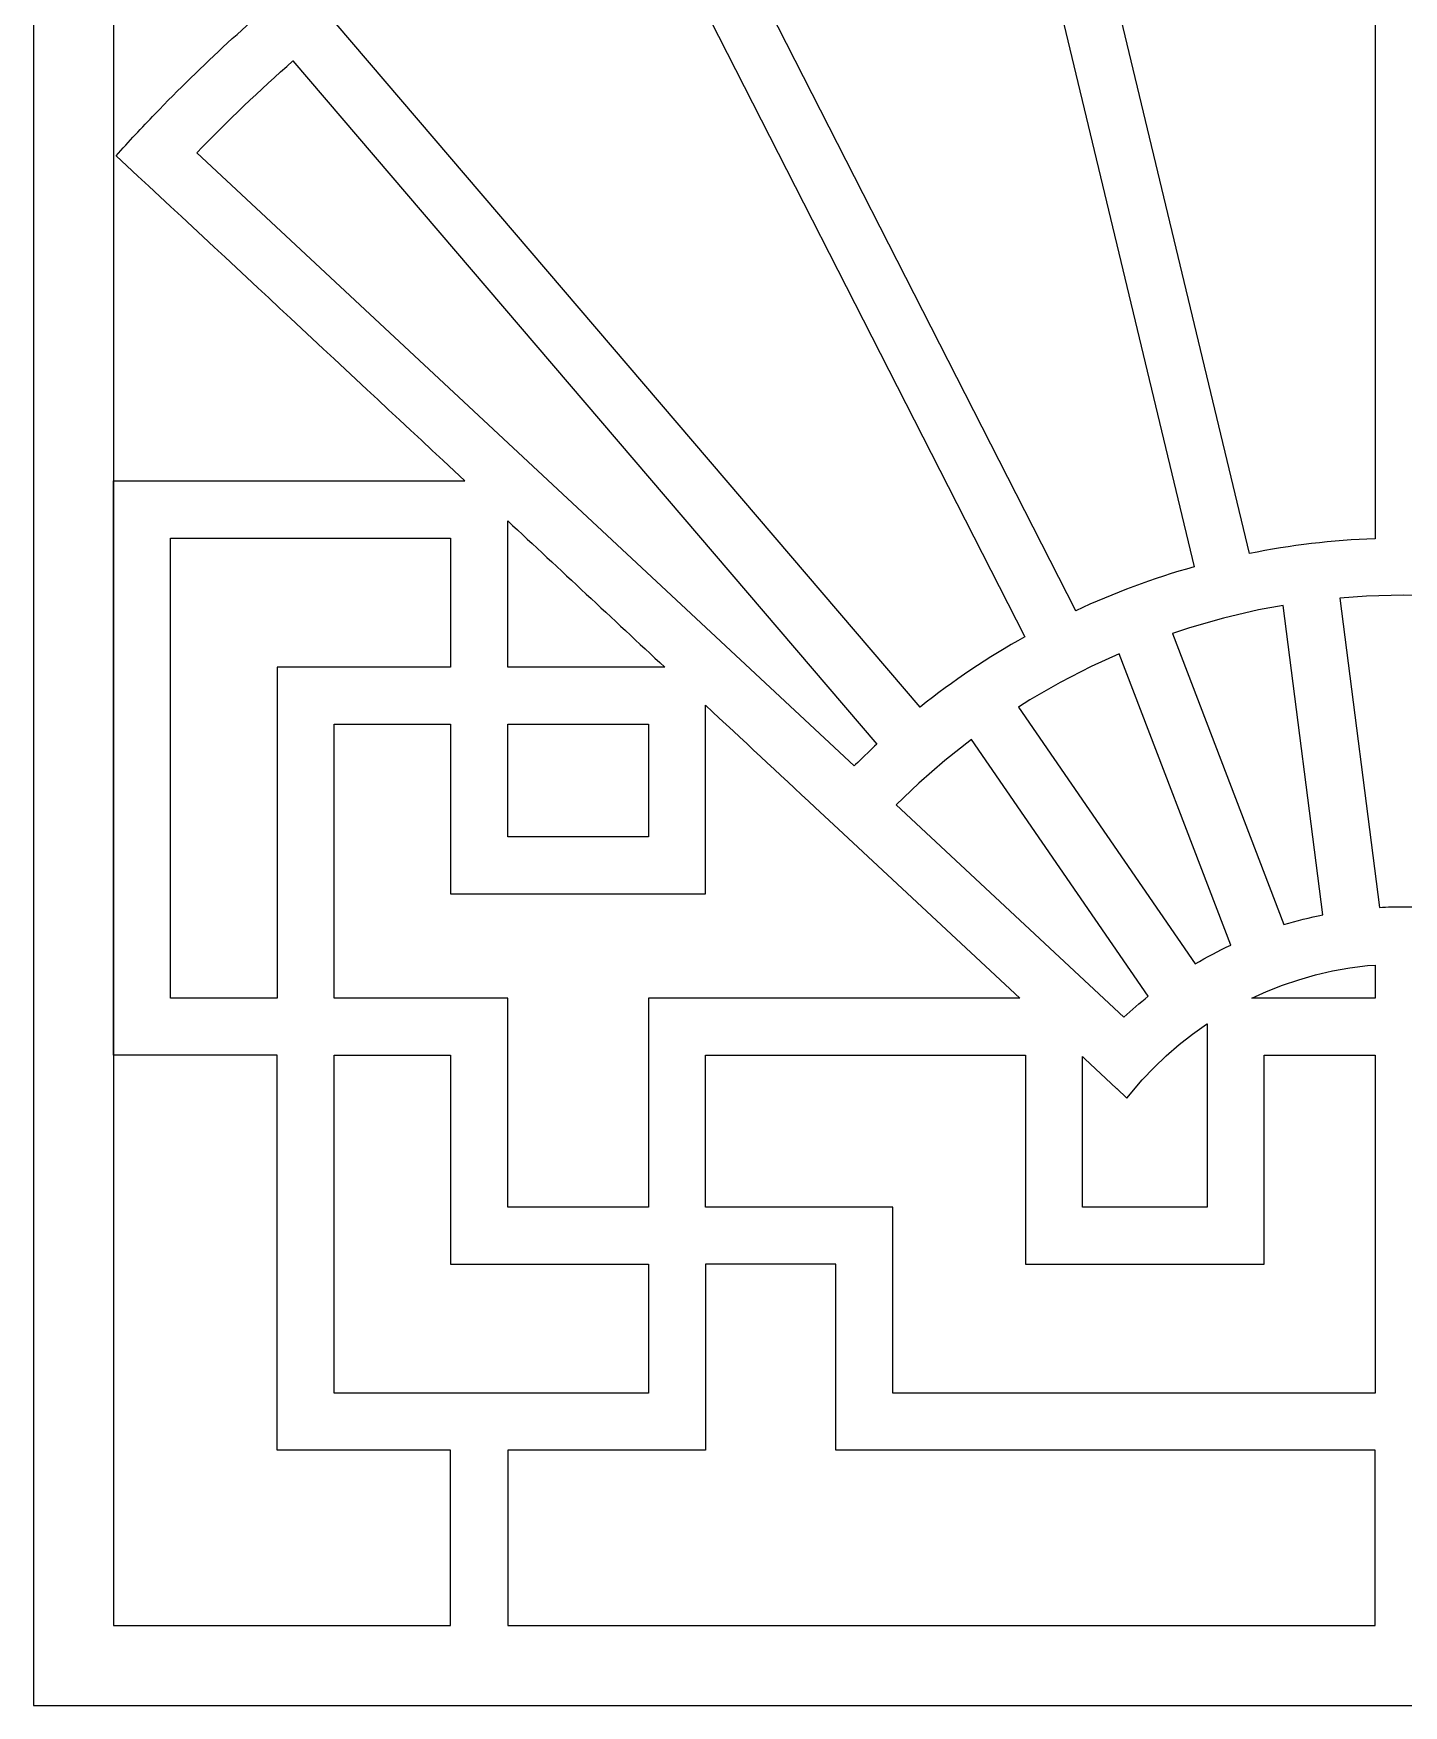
# Model space of a CAD drawing. Header units: centimetres. Extents: x -12.1 to 11.7, y -10.9 to 12.9.
# Drawn here: x -12.06 to -0.18, y -10.87 to 3.64 of the extents above; entities that cross this region are included whole.
import ezdxf

# ---------------------------------------------------------------- set-up
doc = ezdxf.new("R2010")
doc.units = ezdxf.units.CM
doc.header["$MEASUREMENT"] = 0
doc.layers.add('layer 1', color=7, linetype='Continuous')

msp = doc.modelspace()

# ---------------------------------------------------------------- linework, layer by layer
at = {"layer": 'layer 1', "color": 242}
for points, knots in [([(-12.06273, 12.90403), (-12.06273, 12.90403), (11.71167, 12.90403), (11.71167, 12.90403), (11.71167, 12.90403), (11.71167, 12.90403), (11.71167, -10.87038), (11.71167, -10.87038), (11.71167, -10.87038), (11.71167, -10.87038), (-12.06273, -10.87038), (-12.06273, -10.87038), (-12.06273, -10.87038), (-12.06273, -10.87038), (-12.06273, 12.90403), (-12.06273, 12.90403)], [0, 0, 0, 0, 0.2, 0.2, 0.2, 0.2, 0.4, 0.4, 0.4, 0.4, 0.6, 0.6, 0.6, 0.6, 1, 1, 1, 1]), ([(-0.42318, -0.74395), (-0.42318, -0.74395), (-0.42318, 7.0618), (-0.42318, 7.0618), (-0.42318, 7.0618), (-1.42052, 7.04502), (-2.394, 6.92722), (-3.33372, 6.718), (-3.33372, 6.718), (-3.33372, 6.718), (-1.51142, -0.87244), (-1.51142, -0.87244), (-1.51142, -0.87244), (-1.15773, -0.80105), (-0.79419, -0.75742), (-0.42318, -0.74395)], [0, 0, 0, 0, 0.2, 0.2, 0.2, 0.2, 0.4, 0.4, 0.4, 0.4, 0.6, 0.6, 0.6, 0.6, 1, 1, 1, 1]), ([(-1.99298, -0.98829), (-1.99298, -0.98829), (-3.81522, 6.60189), (-3.81522, 6.60189), (-3.81522, 6.60189), (-4.77227, 6.35399), (-5.69165, 6.01079), (-6.56255, 5.58308), (-6.56255, 5.58308), (-6.56255, 5.58308), (-3.02024, -1.3691), (-3.02024, -1.3691), (-3.02024, -1.3691), (-2.69122, -1.21552), (-2.34791, -1.08774), (-1.99298, -0.98829)], [0, 0, 0, 0, 0.2, 0.2, 0.2, 0.2, 0.4, 0.4, 0.4, 0.4, 0.6, 0.6, 0.6, 0.6, 1, 1, 1, 1]), ([(-9.43534, 3.72551), (-9.43534, 3.72551), (-4.37024, -2.20496), (-4.37024, -2.20496), (-4.37024, -2.20496), (-4.08489, -1.97821), (-3.78088, -1.77403), (-3.46101, -1.59504), (-3.46101, -1.59504), (-3.46101, -1.59504), (-7.00333, 5.35715), (-7.00333, 5.35715), (-7.00333, 5.35715), (-7.86948, 4.89452), (-8.68392, 4.34691), (-9.43534, 3.72551)], [0, 0, 0, 0, 0.2, 0.2, 0.2, 0.2, 0.4, 0.4, 0.4, 0.4, 0.6, 0.6, 0.6, 0.6, 1, 1, 1, 1]), ([(-11.36931, -0.24269), (-11.36931, -0.24269), (-11.36931, 4.13809), (-11.36931, 4.13809), (-11.36931, 4.13809), (-10.81713, 4.13809), (-10.26497, 4.13809), (-9.71281, 4.13809), (-9.71281, 4.13809), (-10.16736, 3.7647), (-10.59991, 3.36544), (-11.0079, 2.9423), (-11.0079, 2.9423), (-11.12249, 2.82345), (-11.23534, 2.70292), (-11.34603, 2.58038), (-11.34603, 2.58038), (-10.33691, 1.63936), (-9.32779, 0.69833), (-8.31866, -0.24269), (-8.31866, -0.24269), (-9.33555, -0.24269), (-10.35243, -0.24269), (-11.36931, -0.24269)], [0, 0, 0, 0, 0.14285714, 0.14285714, 0.14285714, 0.14285714, 0.28571429, 0.28571429, 0.28571429, 0.28571429, 0.42857143, 0.42857143, 0.42857143, 0.42857143, 0.57142857, 0.57142857, 0.57142857, 0.57142857, 0.71428571, 0.71428571, 0.71428571, 0.71428571, 1, 1, 1, 1]), ([(-4.94201, -2.71422), (-4.93003, -2.7029), (-4.78329, -2.56079), (-4.74656, -2.52699), (-4.74656, -2.52699), (-4.74656, -2.52699), (-9.81161, 3.40342), (-9.81161, 3.40342), (-9.81161, 3.40342), (-10.10004, 3.14814), (-10.37845, 2.88177), (-10.64587, 2.60472), (-10.64587, 2.60472), (-10.64587, 2.60472), (-10.64587, 2.60472), (-10.64587, 2.60472), (-10.64587, 2.60472), (-10.64587, 2.60472), (-10.64587, 2.60471), (-10.64587, 2.60471), (-10.64587, 2.60471), (-10.64587, 2.60471), (-4.94201, -2.71422), (-4.94201, -2.71422)], [0, 0, 0, 0, 0.14285714, 0.14285714, 0.14285714, 0.14285714, 0.28571429, 0.28571429, 0.28571429, 0.28571429, 0.42857143, 0.42857143, 0.42857143, 0.42857143, 0.57142857, 0.57142857, 0.57142857, 0.57142857, 0.71428571, 0.71428571, 0.71428571, 0.71428571, 1, 1, 1, 1]), ([(-11.36931, -0.24269), (-11.36931, -0.24269), (-11.36931, -5.22697), (-11.36931, -5.22697), (-11.36931, -5.22697), (-11.36931, -5.22697), (-11.36931, -0.24269), (-11.36931, -0.24269)], [0, 0, 0, 0, 0.33333333, 0.33333333, 0.33333333, 0.33333333, 1, 1, 1, 1]), ([(-7.94811, -0.58824), (-7.94811, -0.58824), (-7.94811, -1.8592), (-7.94811, -1.8592), (-7.94811, -1.8592), (-7.4938, -1.8592), (-7.03948, -1.8592), (-6.58516, -1.8592), (-6.58516, -1.8592), (-7.03948, -1.43555), (-7.49379, -1.0119), (-7.94811, -0.58824)], [0, 0, 0, 0, 0.25, 0.25, 0.25, 0.25, 0.5, 0.5, 0.5, 0.5, 1, 1, 1, 1]), ([(-9.94835, -1.8592), (-9.94835, -1.8592), (-8.44341, -1.8592), (-8.44341, -1.8592), (-8.44341, -1.8592), (-8.44341, -1.8592), (-8.44341, -0.73799), (-8.44341, -0.73799), (-8.44341, -0.73799), (-8.44341, -0.73799), (-10.87401, -0.73799), (-10.87401, -0.73799), (-10.87401, -0.73799), (-10.87401, -0.73799), (-10.87401, -4.73167), (-10.87401, -4.73167), (-10.87401, -4.73167), (-10.87401, -4.73167), (-9.94835, -4.73167), (-9.94835, -4.73167), (-9.94835, -4.73167), (-9.94835, -4.73167), (-9.94835, -1.8592), (-9.94835, -1.8592)], [0, 0, 0, 0, 0.14285714, 0.14285714, 0.14285714, 0.14285714, 0.28571429, 0.28571429, 0.28571429, 0.28571429, 0.42857143, 0.42857143, 0.42857143, 0.42857143, 0.57142857, 0.57142857, 0.57142857, 0.57142857, 0.71428571, 0.71428571, 0.71428571, 0.71428571, 1, 1, 1, 1]), ([(-0.03448, -3.94046), (-0.08137, -3.93859), (-0.12839, -3.93759), (-0.17553, -3.93759), (-0.17553, -3.93759), (-0.24518, -3.93759), (-0.31457, -3.93969), (-0.38364, -3.94375), (-0.38364, -3.94375), (-0.38364, -3.94375), (-0.72926, -1.26069), (-0.72926, -1.26069), (-0.72926, -1.26069), (-0.72926, -1.26069), (-0.49722, -1.24294), (-0.49722, -1.24294), (-0.49722, -1.24294), (-0.49722, -1.24294), (-0.17553, -1.23476), (-0.17553, -1.23476), (-0.17553, -1.23476), (-0.17553, -1.23476), (0.14617, -1.24294), (0.14617, -1.24294), (0.14617, -1.24294), (0.14617, -1.24294), (0.26045, -1.25168), (0.26045, -1.25168), (0.26045, -1.25168), (0.26045, -1.25168), (-0.03448, -3.94046), (-0.03448, -3.94046)], [0, 0, 0, 0, 0.11111111, 0.11111111, 0.11111111, 0.11111111, 0.22222222, 0.22222222, 0.22222222, 0.22222222, 0.33333333, 0.33333333, 0.33333333, 0.33333333, 0.44444444, 0.44444444, 0.44444444, 0.44444444, 0.55555556, 0.55555556, 0.55555556, 0.55555556, 0.66666667, 0.66666667, 0.66666667, 0.66666667, 0.77777778, 0.77777778, 0.77777778, 0.77777778, 1, 1, 1, 1]), ([(-0.87485, -4.00738), (-0.98925, -4.03043), (-1.10214, -4.0591), (-1.21318, -4.09313), (-1.21318, -4.09313), (-1.21318, -4.09313), (-2.18001, -1.56659), (-2.18001, -1.56659), (-2.18001, -1.56659), (-2.18001, -1.56659), (-2.03388, -1.51697), (-2.03388, -1.51697), (-2.03388, -1.51697), (-2.03388, -1.51697), (-1.73727, -1.43242), (-1.73727, -1.43242), (-1.73727, -1.43242), (-1.73727, -1.43242), (-1.43494, -1.36235), (-1.43494, -1.36235), (-1.43494, -1.36235), (-1.43494, -1.36235), (-1.22053, -1.32388), (-1.22053, -1.32388), (-1.22053, -1.32388), (-1.22053, -1.32388), (-0.87485, -4.00738), (-0.87485, -4.00738)], [0, 0, 0, 0, 0.125, 0.125, 0.125, 0.125, 0.25, 0.25, 0.25, 0.25, 0.375, 0.375, 0.375, 0.375, 0.5, 0.5, 0.5, 0.5, 0.625, 0.625, 0.625, 0.625, 0.75, 0.75, 0.75, 0.75, 1, 1, 1, 1]), ([(-1.67547, -4.27096), (-1.78079, -4.32014), (-1.88369, -4.3745), (-1.98381, -4.43378), (-1.98381, -4.43378), (-1.98381, -4.43378), (-3.5167, -2.20677), (-3.5167, -2.20677), (-3.5167, -2.20677), (-3.5167, -2.20677), (-3.41789, -2.14332), (-3.41789, -2.14332), (-3.41789, -2.14332), (-3.41789, -2.14332), (-3.15559, -1.9922), (-3.15559, -1.9922), (-3.15559, -1.9922), (-3.15559, -1.9922), (-2.88565, -1.85362), (-2.88565, -1.85362), (-2.88565, -1.85362), (-2.88565, -1.85362), (-2.64266, -1.74347), (-2.64266, -1.74347), (-2.64266, -1.74347), (-2.64266, -1.74347), (-1.67547, -4.27096), (-1.67547, -4.27096)], [0, 0, 0, 0, 0.125, 0.125, 0.125, 0.125, 0.25, 0.25, 0.25, 0.25, 0.375, 0.375, 0.375, 0.375, 0.5, 0.5, 0.5, 0.5, 0.625, 0.625, 0.625, 0.625, 0.75, 0.75, 0.75, 0.75, 1, 1, 1, 1]), ([(-6.2308, -2.18965), (-6.2308, -2.18965), (-6.2308, -3.82522), (-6.2308, -3.82522), (-6.2308, -3.82522), (-6.96834, -3.82522), (-7.70588, -3.82522), (-8.44341, -3.82522), (-8.44341, -3.82522), (-8.44341, -3.82522), (-8.44341, -2.3545), (-8.44341, -2.3545), (-8.44341, -2.3545), (-8.44341, -2.3545), (-9.45305, -2.3545), (-9.45305, -2.3545), (-9.45305, -2.3545), (-9.45305, -2.3545), (-9.45305, -4.73167), (-9.45305, -4.73167), (-9.45305, -4.73167), (-8.95141, -4.73167), (-8.44976, -4.73167), (-7.94811, -4.73167), (-7.94811, -4.73167), (-7.94811, -4.73167), (-7.94811, -6.54404), (-7.94811, -6.54404), (-7.94811, -6.54404), (-7.94811, -6.54404), (-6.7261, -6.54404), (-6.7261, -6.54404), (-6.7261, -6.54404), (-6.7261, -6.54404), (-6.7261, -4.73167), (-6.7261, -4.73167), (-6.7261, -4.73167), (-5.65234, -4.73167), (-4.57858, -4.73167), (-3.50482, -4.73167), (-3.50482, -4.73167), (-3.50482, -4.73167), (-5.07784, -3.2648), (-5.07784, -3.2648), (-5.07784, -3.2648), (-5.07784, -3.2648), (-5.28004, -3.07625), (-5.28004, -3.07625), (-5.28004, -3.07625), (-5.59696, -2.78071), (-5.91388, -2.48518), (-6.2308, -2.18965)], [0, 0, 0, 0, 0.07142857, 0.07142857, 0.07142857, 0.07142857, 0.14285714, 0.14285714, 0.14285714, 0.14285714, 0.21428571, 0.21428571, 0.21428571, 0.21428571, 0.28571429, 0.28571429, 0.28571429, 0.28571429, 0.35714286, 0.35714286, 0.35714286, 0.35714286, 0.42857143, 0.42857143, 0.42857143, 0.42857143, 0.5, 0.5, 0.5, 0.5, 0.57142857, 0.57142857, 0.57142857, 0.57142857, 0.64285714, 0.64285714, 0.64285714, 0.64285714, 0.71428571, 0.71428571, 0.71428571, 0.71428571, 0.78571429, 0.78571429, 0.78571429, 0.78571429, 0.85714286, 0.85714286, 0.85714286, 0.85714286, 1, 1, 1, 1]), ([(-6.7261, -3.32992), (-6.7261, -3.32992), (-6.7261, -2.3545), (-6.7261, -2.3545), (-6.7261, -2.3545), (-6.7261, -2.3545), (-7.94811, -2.3545), (-7.94811, -2.3545), (-7.94811, -2.3545), (-7.94811, -2.3545), (-7.94811, -3.32992), (-7.94811, -3.32992), (-7.94811, -3.32992), (-7.94811, -3.32992), (-6.7261, -3.32992), (-6.7261, -3.32992)], [0, 0, 0, 0, 0.2, 0.2, 0.2, 0.2, 0.4, 0.4, 0.4, 0.4, 0.6, 0.6, 0.6, 0.6, 1, 1, 1, 1]), ([(-2.3915, -4.71507), (-2.46374, -4.77267), (-2.53392, -4.83316), (-2.60182, -4.89649), (-2.60182, -4.89649), (-2.60182, -4.89649), (-4.57906, -3.05269), (-4.57906, -3.05269), (-4.57906, -3.05269), (-4.57906, -3.05269), (-4.38238, -2.86514), (-4.38238, -2.86514), (-4.38238, -2.86514), (-4.38238, -2.86514), (-4.15478, -2.66788), (-4.15478, -2.66788), (-4.15478, -2.66788), (-4.15478, -2.66788), (-3.92501, -2.48716), (-3.92501, -2.48716), (-3.92501, -2.48716), (-3.92501, -2.48716), (-2.3915, -4.71507), (-2.3915, -4.71507)], [0, 0, 0, 0, 0.14285714, 0.14285714, 0.14285714, 0.14285714, 0.28571429, 0.28571429, 0.28571429, 0.28571429, 0.42857143, 0.42857143, 0.42857143, 0.42857143, 0.57142857, 0.57142857, 0.57142857, 0.57142857, 0.71428571, 0.71428571, 0.71428571, 0.71428571, 1, 1, 1, 1]), ([(-1.49224, -4.73167), (-1.13589, -4.73167), (-0.77954, -4.73167), (-0.42318, -4.73167), (-0.42318, -4.73167), (-0.42318, -4.73167), (-0.42318, -4.44395), (-0.42318, -4.44395), (-0.42318, -4.44395), (-0.42318, -4.44395), (-0.48835, -4.44893), (-0.48835, -4.44893), (-0.48835, -4.44893), (-0.48835, -4.44893), (-0.6413, -4.46847), (-0.6413, -4.46847), (-0.6413, -4.46847), (-0.6413, -4.46847), (-0.79176, -4.49546), (-0.79176, -4.49546), (-0.79176, -4.49546), (-0.79176, -4.49546), (-0.93957, -4.52972), (-0.93957, -4.52972), (-0.93957, -4.52972), (-0.93957, -4.52972), (-1.08459, -4.57106), (-1.08459, -4.57106), (-1.08459, -4.57106), (-1.08459, -4.57106), (-1.22665, -4.6193), (-1.22665, -4.6193), (-1.22665, -4.6193), (-1.22665, -4.6193), (-1.36556, -4.67423), (-1.36556, -4.67423), (-1.36556, -4.67423), (-1.36556, -4.67423), (-1.49224, -4.73167), (-1.49224, -4.73167)], [0, 0, 0, 0, 0.09090909, 0.09090909, 0.09090909, 0.09090909, 0.18181818, 0.18181818, 0.18181818, 0.18181818, 0.27272727, 0.27272727, 0.27272727, 0.27272727, 0.36363636, 0.36363636, 0.36363636, 0.36363636, 0.45454545, 0.45454545, 0.45454545, 0.45454545, 0.54545455, 0.54545455, 0.54545455, 0.54545455, 0.63636364, 0.63636364, 0.63636364, 0.63636364, 0.72727273, 0.72727273, 0.72727273, 0.72727273, 0.81818182, 0.81818182, 0.81818182, 0.81818182, 1, 1, 1, 1]), ([(-2.96085, -5.23892), (-2.96085, -5.23892), (-2.96085, -6.54404), (-2.96085, -6.54404), (-2.96085, -6.54404), (-2.96085, -6.54404), (-1.88, -6.54404), (-1.88, -6.54404), (-1.88, -6.54404), (-1.88, -6.54404), (-1.88, -4.95349), (-1.88, -4.95349), (-1.88, -4.95349), (-1.88, -4.95349), (-1.88604, -4.95737), (-1.88604, -4.95737), (-1.88604, -4.95737), (-1.88604, -4.95737), (-2.00636, -5.04305), (-2.00636, -5.04305), (-2.00636, -5.04305), (-2.00636, -5.04305), (-2.12237, -5.13429), (-2.12237, -5.13429), (-2.12237, -5.13429), (-2.12237, -5.13429), (-2.23383, -5.2309), (-2.23383, -5.2309), (-2.23383, -5.2309), (-2.23383, -5.2309), (-2.34055, -5.33265), (-2.34055, -5.33265), (-2.34055, -5.33265), (-2.34055, -5.33265), (-2.44231, -5.43937), (-2.44231, -5.43937), (-2.44231, -5.43937), (-2.44231, -5.43937), (-2.57592, -5.59788), (-2.57592, -5.59788), (-2.57592, -5.59788), (-2.57592, -5.59788), (-2.66372, -5.516), (-2.66372, -5.516), (-2.66372, -5.516), (-2.66372, -5.516), (-2.666, -5.51387), (-2.666, -5.51387), (-2.666, -5.51387), (-2.666, -5.51387), (-2.93988, -5.25848), (-2.93988, -5.25848), (-2.93988, -5.25848), (-2.93988, -5.25848), (-2.96085, -5.23892), (-2.96085, -5.23892)], [0, 0, 0, 0, 0.06666667, 0.06666667, 0.06666667, 0.06666667, 0.13333333, 0.13333333, 0.13333333, 0.13333333, 0.2, 0.2, 0.2, 0.2, 0.26666667, 0.26666667, 0.26666667, 0.26666667, 0.33333333, 0.33333333, 0.33333333, 0.33333333, 0.4, 0.4, 0.4, 0.4, 0.46666667, 0.46666667, 0.46666667, 0.46666667, 0.53333333, 0.53333333, 0.53333333, 0.53333333, 0.6, 0.6, 0.6, 0.6, 0.66666667, 0.66666667, 0.66666667, 0.66666667, 0.73333333, 0.73333333, 0.73333333, 0.73333333, 0.8, 0.8, 0.8, 0.8, 0.86666667, 0.86666667, 0.86666667, 0.86666667, 1, 1, 1, 1]), ([(-8.44341, -10.17696), (-8.44341, -10.17696), (-11.36931, -10.17696), (-11.36931, -10.17696), (-11.36931, -10.17696), (-11.36931, -10.17696), (-11.36931, -5.22697), (-11.36931, -5.22697), (-11.36931, -5.22697), (-10.89566, -5.22697), (-10.42201, -5.22697), (-9.94835, -5.22697), (-9.94835, -5.22697), (-9.94835, -5.22697), (-9.94835, -8.65359), (-9.94835, -8.65359), (-9.94835, -8.65359), (-9.44671, -8.65359), (-8.94506, -8.65359), (-8.44341, -8.65359), (-8.44341, -8.65359), (-8.44341, -8.65359), (-8.44341, -10.17696), (-8.44341, -10.17696)], [0, 0, 0, 0, 0.14285714, 0.14285714, 0.14285714, 0.14285714, 0.28571429, 0.28571429, 0.28571429, 0.28571429, 0.42857143, 0.42857143, 0.42857143, 0.42857143, 0.57142857, 0.57142857, 0.57142857, 0.57142857, 0.71428571, 0.71428571, 0.71428571, 0.71428571, 1, 1, 1, 1]), ([(-8.44341, -7.03934), (-8.44341, -7.03934), (-8.44341, -5.22697), (-8.44341, -5.22697), (-8.44341, -5.22697), (-8.44341, -5.22697), (-9.45305, -5.22697), (-9.45305, -5.22697), (-9.45305, -5.22697), (-9.45305, -5.22697), (-9.45305, -8.15829), (-9.45305, -8.15829), (-9.45305, -8.15829), (-9.45305, -8.15829), (-6.7261, -8.15829), (-6.7261, -8.15829), (-6.7261, -8.15829), (-6.7261, -8.15829), (-6.7261, -7.03934), (-6.7261, -7.03934), (-6.7261, -7.03934), (-7.29853, -7.03934), (-7.87099, -7.03934), (-8.44341, -7.03934)], [0, 0, 0, 0, 0.14285714, 0.14285714, 0.14285714, 0.14285714, 0.28571429, 0.28571429, 0.28571429, 0.28571429, 0.42857143, 0.42857143, 0.42857143, 0.42857143, 0.57142857, 0.57142857, 0.57142857, 0.57142857, 0.71428571, 0.71428571, 0.71428571, 0.71428571, 1, 1, 1, 1]), ([(-0.42318, -8.15829), (-0.42318, -8.15829), (-0.42318, -5.22697), (-0.42318, -5.22697), (-0.42318, -5.22697), (-0.74368, -5.22697), (-1.06419, -5.22697), (-1.3847, -5.22697), (-1.3847, -5.22697), (-1.3847, -5.22697), (-1.3847, -7.03934), (-1.3847, -7.03934), (-1.3847, -7.03934), (-2.07518, -7.03934), (-2.76568, -7.03934), (-3.45615, -7.03934), (-3.45615, -7.03934), (-3.45615, -7.03934), (-3.45615, -5.22697), (-3.45615, -5.22697), (-3.45615, -5.22697), (-3.45615, -5.22697), (-6.2308, -5.22697), (-6.2308, -5.22697), (-6.2308, -5.22697), (-6.2308, -5.22697), (-6.2308, -6.54404), (-6.2308, -6.54404), (-6.2308, -6.54404), (-5.68952, -6.54404), (-5.14824, -6.54404), (-4.60695, -6.54404), (-4.60695, -6.54404), (-4.60695, -6.54404), (-4.60695, -8.15829), (-4.60695, -8.15829), (-4.60695, -8.15829), (-3.21236, -8.15829), (-1.81777, -8.15829), (-0.42318, -8.15829)], [0, 0, 0, 0, 0.09090909, 0.09090909, 0.09090909, 0.09090909, 0.18181818, 0.18181818, 0.18181818, 0.18181818, 0.27272727, 0.27272727, 0.27272727, 0.27272727, 0.36363636, 0.36363636, 0.36363636, 0.36363636, 0.45454545, 0.45454545, 0.45454545, 0.45454545, 0.54545455, 0.54545455, 0.54545455, 0.54545455, 0.63636364, 0.63636364, 0.63636364, 0.63636364, 0.72727273, 0.72727273, 0.72727273, 0.72727273, 0.81818182, 0.81818182, 0.81818182, 0.81818182, 1, 1, 1, 1]), ([(-0.42318, -10.17696), (-0.42318, -10.17696), (-7.94811, -10.17696), (-7.94811, -10.17696), (-7.94811, -10.17696), (-7.94811, -10.17696), (-7.94811, -8.65359), (-7.94811, -8.65359), (-7.94811, -8.65359), (-7.37568, -8.65359), (-6.80324, -8.65359), (-6.2308, -8.65359), (-6.2308, -8.65359), (-6.2308, -8.65359), (-6.2308, -7.03934), (-6.2308, -7.03934), (-6.2308, -7.03934), (-6.2308, -7.03934), (-5.10225, -7.03934), (-5.10225, -7.03934), (-5.10225, -7.03934), (-5.10225, -7.03934), (-5.10225, -8.65359), (-5.10225, -8.65359), (-5.10225, -8.65359), (-3.54256, -8.65359), (-1.98287, -8.65359), (-0.42318, -8.65359), (-0.42318, -8.65359), (-0.42318, -8.65359), (-0.42318, -10.17696), (-0.42318, -10.17696)], [0, 0, 0, 0, 0.11111111, 0.11111111, 0.11111111, 0.11111111, 0.22222222, 0.22222222, 0.22222222, 0.22222222, 0.33333333, 0.33333333, 0.33333333, 0.33333333, 0.44444444, 0.44444444, 0.44444444, 0.44444444, 0.55555556, 0.55555556, 0.55555556, 0.55555556, 0.66666667, 0.66666667, 0.66666667, 0.66666667, 0.77777778, 0.77777778, 0.77777778, 0.77777778, 1, 1, 1, 1])]:
    msp.add_open_spline(points, degree=3, knots=knots, dxfattribs=at)
at = {"layer": 'layer 1', "color": 242, "lineweight": 9}
for points, knots in [([(-12.06273, 12.90403), (-12.06273, 12.90403), (11.71167, 12.90403), (11.71167, 12.90403), (11.71167, 12.90403), (11.71167, 12.90403), (11.71167, -10.87038), (11.71167, -10.87038), (11.71167, -10.87038), (11.71167, -10.87038), (-12.06273, -10.87038), (-12.06273, -10.87038), (-12.06273, -10.87038), (-12.06273, -10.87038), (-12.06273, 12.90403), (-12.06273, 12.90403)], [0, 0, 0, 0, 0.2, 0.2, 0.2, 0.2, 0.4, 0.4, 0.4, 0.4, 0.6, 0.6, 0.6, 0.6, 1, 1, 1, 1]), ([(-0.42318, -0.74395), (-0.42318, -0.74395), (-0.42318, 7.0618), (-0.42318, 7.0618), (-0.42318, 7.0618), (-1.42052, 7.04502), (-2.394, 6.92722), (-3.33372, 6.718), (-3.33372, 6.718), (-3.33372, 6.718), (-1.51142, -0.87244), (-1.51142, -0.87244), (-1.51142, -0.87244), (-1.15773, -0.80105), (-0.79419, -0.75742), (-0.42318, -0.74395)], [0, 0, 0, 0, 0.2, 0.2, 0.2, 0.2, 0.4, 0.4, 0.4, 0.4, 0.6, 0.6, 0.6, 0.6, 1, 1, 1, 1]), ([(-1.99298, -0.98829), (-1.99298, -0.98829), (-3.81522, 6.60189), (-3.81522, 6.60189), (-3.81522, 6.60189), (-4.77227, 6.35399), (-5.69165, 6.01079), (-6.56255, 5.58308), (-6.56255, 5.58308), (-6.56255, 5.58308), (-3.02024, -1.3691), (-3.02024, -1.3691), (-3.02024, -1.3691), (-2.69122, -1.21552), (-2.34791, -1.08774), (-1.99298, -0.98829)], [0, 0, 0, 0, 0.2, 0.2, 0.2, 0.2, 0.4, 0.4, 0.4, 0.4, 0.6, 0.6, 0.6, 0.6, 1, 1, 1, 1]), ([(-9.43534, 3.72551), (-9.43534, 3.72551), (-4.37024, -2.20496), (-4.37024, -2.20496), (-4.37024, -2.20496), (-4.08489, -1.97821), (-3.78088, -1.77403), (-3.46101, -1.59504), (-3.46101, -1.59504), (-3.46101, -1.59504), (-7.00333, 5.35715), (-7.00333, 5.35715), (-7.00333, 5.35715), (-7.86948, 4.89452), (-8.68392, 4.34691), (-9.43534, 3.72551)], [0, 0, 0, 0, 0.2, 0.2, 0.2, 0.2, 0.4, 0.4, 0.4, 0.4, 0.6, 0.6, 0.6, 0.6, 1, 1, 1, 1]), ([(-11.36931, -0.24269), (-11.36931, -0.24269), (-11.36931, 4.13809), (-11.36931, 4.13809), (-11.36931, 4.13809), (-10.81713, 4.13809), (-10.26497, 4.13809), (-9.71281, 4.13809), (-9.71281, 4.13809), (-10.16736, 3.7647), (-10.59991, 3.36544), (-11.0079, 2.9423), (-11.0079, 2.9423), (-11.12249, 2.82345), (-11.23534, 2.70292), (-11.34603, 2.58038), (-11.34603, 2.58038), (-10.33691, 1.63936), (-9.32779, 0.69833), (-8.31866, -0.24269), (-8.31866, -0.24269), (-9.33555, -0.24269), (-10.35243, -0.24269), (-11.36931, -0.24269)], [0, 0, 0, 0, 0.14285714, 0.14285714, 0.14285714, 0.14285714, 0.28571429, 0.28571429, 0.28571429, 0.28571429, 0.42857143, 0.42857143, 0.42857143, 0.42857143, 0.57142857, 0.57142857, 0.57142857, 0.57142857, 0.71428571, 0.71428571, 0.71428571, 0.71428571, 1, 1, 1, 1]), ([(-4.94201, -2.71422), (-4.93003, -2.7029), (-4.78329, -2.56079), (-4.74656, -2.52699), (-4.74656, -2.52699), (-4.74656, -2.52699), (-9.81161, 3.40342), (-9.81161, 3.40342), (-9.81161, 3.40342), (-10.10004, 3.14814), (-10.37845, 2.88177), (-10.64587, 2.60472), (-10.64587, 2.60472), (-10.64587, 2.60472), (-10.64587, 2.60472), (-10.64587, 2.60472), (-10.64587, 2.60472), (-10.64587, 2.60472), (-10.64587, 2.60471), (-10.64587, 2.60471), (-10.64587, 2.60471), (-10.64587, 2.60471), (-4.94201, -2.71422), (-4.94201, -2.71422)], [0, 0, 0, 0, 0.14285714, 0.14285714, 0.14285714, 0.14285714, 0.28571429, 0.28571429, 0.28571429, 0.28571429, 0.42857143, 0.42857143, 0.42857143, 0.42857143, 0.57142857, 0.57142857, 0.57142857, 0.57142857, 0.71428571, 0.71428571, 0.71428571, 0.71428571, 1, 1, 1, 1]), ([(-7.94811, -0.58824), (-7.94811, -0.58824), (-7.94811, -1.8592), (-7.94811, -1.8592), (-7.94811, -1.8592), (-7.4938, -1.8592), (-7.03948, -1.8592), (-6.58516, -1.8592), (-6.58516, -1.8592), (-7.03948, -1.43555), (-7.49379, -1.0119), (-7.94811, -0.58824)], [0, 0, 0, 0, 0.25, 0.25, 0.25, 0.25, 0.5, 0.5, 0.5, 0.5, 1, 1, 1, 1]), ([(-9.94835, -1.8592), (-9.94835, -1.8592), (-8.44341, -1.8592), (-8.44341, -1.8592), (-8.44341, -1.8592), (-8.44341, -1.8592), (-8.44341, -0.73799), (-8.44341, -0.73799), (-8.44341, -0.73799), (-8.44341, -0.73799), (-10.87401, -0.73799), (-10.87401, -0.73799), (-10.87401, -0.73799), (-10.87401, -0.73799), (-10.87401, -4.73167), (-10.87401, -4.73167), (-10.87401, -4.73167), (-10.87401, -4.73167), (-9.94835, -4.73167), (-9.94835, -4.73167), (-9.94835, -4.73167), (-9.94835, -4.73167), (-9.94835, -1.8592), (-9.94835, -1.8592)], [0, 0, 0, 0, 0.14285714, 0.14285714, 0.14285714, 0.14285714, 0.28571429, 0.28571429, 0.28571429, 0.28571429, 0.42857143, 0.42857143, 0.42857143, 0.42857143, 0.57142857, 0.57142857, 0.57142857, 0.57142857, 0.71428571, 0.71428571, 0.71428571, 0.71428571, 1, 1, 1, 1]), ([(-0.03448, -3.94046), (-0.08137, -3.93859), (-0.12839, -3.93759), (-0.17553, -3.93759), (-0.17553, -3.93759), (-0.24518, -3.93759), (-0.31457, -3.93969), (-0.38364, -3.94375), (-0.38364, -3.94375), (-0.38364, -3.94375), (-0.72926, -1.26069), (-0.72926, -1.26069), (-0.72926, -1.26069), (-0.72926, -1.26069), (-0.49722, -1.24294), (-0.49722, -1.24294), (-0.49722, -1.24294), (-0.49722, -1.24294), (-0.17553, -1.23476), (-0.17553, -1.23476), (-0.17553, -1.23476), (-0.17553, -1.23476), (0.14617, -1.24294), (0.14617, -1.24294), (0.14617, -1.24294), (0.14617, -1.24294), (0.26045, -1.25168), (0.26045, -1.25168), (0.26045, -1.25168), (0.26045, -1.25168), (-0.03448, -3.94046), (-0.03448, -3.94046)], [0, 0, 0, 0, 0.11111111, 0.11111111, 0.11111111, 0.11111111, 0.22222222, 0.22222222, 0.22222222, 0.22222222, 0.33333333, 0.33333333, 0.33333333, 0.33333333, 0.44444444, 0.44444444, 0.44444444, 0.44444444, 0.55555556, 0.55555556, 0.55555556, 0.55555556, 0.66666667, 0.66666667, 0.66666667, 0.66666667, 0.77777778, 0.77777778, 0.77777778, 0.77777778, 1, 1, 1, 1]), ([(-0.87485, -4.00738), (-0.98925, -4.03043), (-1.10214, -4.0591), (-1.21318, -4.09313), (-1.21318, -4.09313), (-1.21318, -4.09313), (-2.18001, -1.56659), (-2.18001, -1.56659), (-2.18001, -1.56659), (-2.18001, -1.56659), (-2.03388, -1.51697), (-2.03388, -1.51697), (-2.03388, -1.51697), (-2.03388, -1.51697), (-1.73727, -1.43242), (-1.73727, -1.43242), (-1.73727, -1.43242), (-1.73727, -1.43242), (-1.43494, -1.36235), (-1.43494, -1.36235), (-1.43494, -1.36235), (-1.43494, -1.36235), (-1.22053, -1.32388), (-1.22053, -1.32388), (-1.22053, -1.32388), (-1.22053, -1.32388), (-0.87485, -4.00738), (-0.87485, -4.00738)], [0, 0, 0, 0, 0.125, 0.125, 0.125, 0.125, 0.25, 0.25, 0.25, 0.25, 0.375, 0.375, 0.375, 0.375, 0.5, 0.5, 0.5, 0.5, 0.625, 0.625, 0.625, 0.625, 0.75, 0.75, 0.75, 0.75, 1, 1, 1, 1]), ([(-1.67547, -4.27096), (-1.78079, -4.32014), (-1.88369, -4.3745), (-1.98381, -4.43378), (-1.98381, -4.43378), (-1.98381, -4.43378), (-3.5167, -2.20677), (-3.5167, -2.20677), (-3.5167, -2.20677), (-3.5167, -2.20677), (-3.41789, -2.14332), (-3.41789, -2.14332), (-3.41789, -2.14332), (-3.41789, -2.14332), (-3.15559, -1.9922), (-3.15559, -1.9922), (-3.15559, -1.9922), (-3.15559, -1.9922), (-2.88565, -1.85362), (-2.88565, -1.85362), (-2.88565, -1.85362), (-2.88565, -1.85362), (-2.64266, -1.74347), (-2.64266, -1.74347), (-2.64266, -1.74347), (-2.64266, -1.74347), (-1.67547, -4.27096), (-1.67547, -4.27096)], [0, 0, 0, 0, 0.125, 0.125, 0.125, 0.125, 0.25, 0.25, 0.25, 0.25, 0.375, 0.375, 0.375, 0.375, 0.5, 0.5, 0.5, 0.5, 0.625, 0.625, 0.625, 0.625, 0.75, 0.75, 0.75, 0.75, 1, 1, 1, 1]), ([(-6.2308, -2.18965), (-6.2308, -2.18965), (-6.2308, -3.82522), (-6.2308, -3.82522), (-6.2308, -3.82522), (-6.96834, -3.82522), (-7.70588, -3.82522), (-8.44341, -3.82522), (-8.44341, -3.82522), (-8.44341, -3.82522), (-8.44341, -2.3545), (-8.44341, -2.3545), (-8.44341, -2.3545), (-8.44341, -2.3545), (-9.45305, -2.3545), (-9.45305, -2.3545), (-9.45305, -2.3545), (-9.45305, -2.3545), (-9.45305, -4.73167), (-9.45305, -4.73167), (-9.45305, -4.73167), (-8.95141, -4.73167), (-8.44976, -4.73167), (-7.94811, -4.73167), (-7.94811, -4.73167), (-7.94811, -4.73167), (-7.94811, -6.54404), (-7.94811, -6.54404), (-7.94811, -6.54404), (-7.94811, -6.54404), (-6.7261, -6.54404), (-6.7261, -6.54404), (-6.7261, -6.54404), (-6.7261, -6.54404), (-6.7261, -4.73167), (-6.7261, -4.73167), (-6.7261, -4.73167), (-5.65234, -4.73167), (-4.57858, -4.73167), (-3.50482, -4.73167), (-3.50482, -4.73167), (-3.50482, -4.73167), (-5.07784, -3.2648), (-5.07784, -3.2648), (-5.07784, -3.2648), (-5.07784, -3.2648), (-5.28004, -3.07625), (-5.28004, -3.07625), (-5.28004, -3.07625), (-5.59696, -2.78071), (-5.91388, -2.48518), (-6.2308, -2.18965)], [0, 0, 0, 0, 0.07142857, 0.07142857, 0.07142857, 0.07142857, 0.14285714, 0.14285714, 0.14285714, 0.14285714, 0.21428571, 0.21428571, 0.21428571, 0.21428571, 0.28571429, 0.28571429, 0.28571429, 0.28571429, 0.35714286, 0.35714286, 0.35714286, 0.35714286, 0.42857143, 0.42857143, 0.42857143, 0.42857143, 0.5, 0.5, 0.5, 0.5, 0.57142857, 0.57142857, 0.57142857, 0.57142857, 0.64285714, 0.64285714, 0.64285714, 0.64285714, 0.71428571, 0.71428571, 0.71428571, 0.71428571, 0.78571429, 0.78571429, 0.78571429, 0.78571429, 0.85714286, 0.85714286, 0.85714286, 0.85714286, 1, 1, 1, 1]), ([(-6.7261, -3.32992), (-6.7261, -3.32992), (-6.7261, -2.3545), (-6.7261, -2.3545), (-6.7261, -2.3545), (-6.7261, -2.3545), (-7.94811, -2.3545), (-7.94811, -2.3545), (-7.94811, -2.3545), (-7.94811, -2.3545), (-7.94811, -3.32992), (-7.94811, -3.32992), (-7.94811, -3.32992), (-7.94811, -3.32992), (-6.7261, -3.32992), (-6.7261, -3.32992)], [0, 0, 0, 0, 0.2, 0.2, 0.2, 0.2, 0.4, 0.4, 0.4, 0.4, 0.6, 0.6, 0.6, 0.6, 1, 1, 1, 1]), ([(-2.3915, -4.71507), (-2.46374, -4.77267), (-2.53392, -4.83316), (-2.60182, -4.89649), (-2.60182, -4.89649), (-2.60182, -4.89649), (-4.57906, -3.05269), (-4.57906, -3.05269), (-4.57906, -3.05269), (-4.57906, -3.05269), (-4.38238, -2.86514), (-4.38238, -2.86514), (-4.38238, -2.86514), (-4.38238, -2.86514), (-4.15478, -2.66788), (-4.15478, -2.66788), (-4.15478, -2.66788), (-4.15478, -2.66788), (-3.92501, -2.48716), (-3.92501, -2.48716), (-3.92501, -2.48716), (-3.92501, -2.48716), (-2.3915, -4.71507), (-2.3915, -4.71507)], [0, 0, 0, 0, 0.14285714, 0.14285714, 0.14285714, 0.14285714, 0.28571429, 0.28571429, 0.28571429, 0.28571429, 0.42857143, 0.42857143, 0.42857143, 0.42857143, 0.57142857, 0.57142857, 0.57142857, 0.57142857, 0.71428571, 0.71428571, 0.71428571, 0.71428571, 1, 1, 1, 1]), ([(-1.49224, -4.73167), (-1.13589, -4.73167), (-0.77954, -4.73167), (-0.42318, -4.73167), (-0.42318, -4.73167), (-0.42318, -4.73167), (-0.42318, -4.44395), (-0.42318, -4.44395), (-0.42318, -4.44395), (-0.42318, -4.44395), (-0.48835, -4.44893), (-0.48835, -4.44893), (-0.48835, -4.44893), (-0.48835, -4.44893), (-0.6413, -4.46847), (-0.6413, -4.46847), (-0.6413, -4.46847), (-0.6413, -4.46847), (-0.79176, -4.49546), (-0.79176, -4.49546), (-0.79176, -4.49546), (-0.79176, -4.49546), (-0.93957, -4.52972), (-0.93957, -4.52972), (-0.93957, -4.52972), (-0.93957, -4.52972), (-1.08459, -4.57106), (-1.08459, -4.57106), (-1.08459, -4.57106), (-1.08459, -4.57106), (-1.22665, -4.6193), (-1.22665, -4.6193), (-1.22665, -4.6193), (-1.22665, -4.6193), (-1.36556, -4.67423), (-1.36556, -4.67423), (-1.36556, -4.67423), (-1.36556, -4.67423), (-1.49224, -4.73167), (-1.49224, -4.73167)], [0, 0, 0, 0, 0.09090909, 0.09090909, 0.09090909, 0.09090909, 0.18181818, 0.18181818, 0.18181818, 0.18181818, 0.27272727, 0.27272727, 0.27272727, 0.27272727, 0.36363636, 0.36363636, 0.36363636, 0.36363636, 0.45454545, 0.45454545, 0.45454545, 0.45454545, 0.54545455, 0.54545455, 0.54545455, 0.54545455, 0.63636364, 0.63636364, 0.63636364, 0.63636364, 0.72727273, 0.72727273, 0.72727273, 0.72727273, 0.81818182, 0.81818182, 0.81818182, 0.81818182, 1, 1, 1, 1]), ([(-2.96085, -5.23892), (-2.96085, -5.23892), (-2.96085, -6.54404), (-2.96085, -6.54404), (-2.96085, -6.54404), (-2.96085, -6.54404), (-1.88, -6.54404), (-1.88, -6.54404), (-1.88, -6.54404), (-1.88, -6.54404), (-1.88, -4.95349), (-1.88, -4.95349), (-1.88, -4.95349), (-1.88, -4.95349), (-1.88604, -4.95737), (-1.88604, -4.95737), (-1.88604, -4.95737), (-1.88604, -4.95737), (-2.00636, -5.04305), (-2.00636, -5.04305), (-2.00636, -5.04305), (-2.00636, -5.04305), (-2.12237, -5.13429), (-2.12237, -5.13429), (-2.12237, -5.13429), (-2.12237, -5.13429), (-2.23383, -5.2309), (-2.23383, -5.2309), (-2.23383, -5.2309), (-2.23383, -5.2309), (-2.34055, -5.33265), (-2.34055, -5.33265), (-2.34055, -5.33265), (-2.34055, -5.33265), (-2.44231, -5.43937), (-2.44231, -5.43937), (-2.44231, -5.43937), (-2.44231, -5.43937), (-2.57592, -5.59788), (-2.57592, -5.59788), (-2.57592, -5.59788), (-2.57592, -5.59788), (-2.66372, -5.516), (-2.66372, -5.516), (-2.66372, -5.516), (-2.66372, -5.516), (-2.666, -5.51387), (-2.666, -5.51387), (-2.666, -5.51387), (-2.666, -5.51387), (-2.93988, -5.25848), (-2.93988, -5.25848), (-2.93988, -5.25848), (-2.93988, -5.25848), (-2.96085, -5.23892), (-2.96085, -5.23892)], [0, 0, 0, 0, 0.06666667, 0.06666667, 0.06666667, 0.06666667, 0.13333333, 0.13333333, 0.13333333, 0.13333333, 0.2, 0.2, 0.2, 0.2, 0.26666667, 0.26666667, 0.26666667, 0.26666667, 0.33333333, 0.33333333, 0.33333333, 0.33333333, 0.4, 0.4, 0.4, 0.4, 0.46666667, 0.46666667, 0.46666667, 0.46666667, 0.53333333, 0.53333333, 0.53333333, 0.53333333, 0.6, 0.6, 0.6, 0.6, 0.66666667, 0.66666667, 0.66666667, 0.66666667, 0.73333333, 0.73333333, 0.73333333, 0.73333333, 0.8, 0.8, 0.8, 0.8, 0.86666667, 0.86666667, 0.86666667, 0.86666667, 1, 1, 1, 1]), ([(-8.44341, -10.17696), (-8.44341, -10.17696), (-11.36931, -10.17696), (-11.36931, -10.17696), (-11.36931, -10.17696), (-11.36931, -10.17696), (-11.36931, -5.22697), (-11.36931, -5.22697), (-11.36931, -5.22697), (-10.89566, -5.22697), (-10.42201, -5.22697), (-9.94835, -5.22697), (-9.94835, -5.22697), (-9.94835, -5.22697), (-9.94835, -8.65359), (-9.94835, -8.65359), (-9.94835, -8.65359), (-9.44671, -8.65359), (-8.94506, -8.65359), (-8.44341, -8.65359), (-8.44341, -8.65359), (-8.44341, -8.65359), (-8.44341, -10.17696), (-8.44341, -10.17696)], [0, 0, 0, 0, 0.14285714, 0.14285714, 0.14285714, 0.14285714, 0.28571429, 0.28571429, 0.28571429, 0.28571429, 0.42857143, 0.42857143, 0.42857143, 0.42857143, 0.57142857, 0.57142857, 0.57142857, 0.57142857, 0.71428571, 0.71428571, 0.71428571, 0.71428571, 1, 1, 1, 1]), ([(-8.44341, -7.03934), (-8.44341, -7.03934), (-8.44341, -5.22697), (-8.44341, -5.22697), (-8.44341, -5.22697), (-8.44341, -5.22697), (-9.45305, -5.22697), (-9.45305, -5.22697), (-9.45305, -5.22697), (-9.45305, -5.22697), (-9.45305, -8.15829), (-9.45305, -8.15829), (-9.45305, -8.15829), (-9.45305, -8.15829), (-6.7261, -8.15829), (-6.7261, -8.15829), (-6.7261, -8.15829), (-6.7261, -8.15829), (-6.7261, -7.03934), (-6.7261, -7.03934), (-6.7261, -7.03934), (-7.29853, -7.03934), (-7.87099, -7.03934), (-8.44341, -7.03934)], [0, 0, 0, 0, 0.14285714, 0.14285714, 0.14285714, 0.14285714, 0.28571429, 0.28571429, 0.28571429, 0.28571429, 0.42857143, 0.42857143, 0.42857143, 0.42857143, 0.57142857, 0.57142857, 0.57142857, 0.57142857, 0.71428571, 0.71428571, 0.71428571, 0.71428571, 1, 1, 1, 1]), ([(-0.42318, -8.15829), (-0.42318, -8.15829), (-0.42318, -5.22697), (-0.42318, -5.22697), (-0.42318, -5.22697), (-0.74368, -5.22697), (-1.06419, -5.22697), (-1.3847, -5.22697), (-1.3847, -5.22697), (-1.3847, -5.22697), (-1.3847, -7.03934), (-1.3847, -7.03934), (-1.3847, -7.03934), (-2.07518, -7.03934), (-2.76568, -7.03934), (-3.45615, -7.03934), (-3.45615, -7.03934), (-3.45615, -7.03934), (-3.45615, -5.22697), (-3.45615, -5.22697), (-3.45615, -5.22697), (-3.45615, -5.22697), (-6.2308, -5.22697), (-6.2308, -5.22697), (-6.2308, -5.22697), (-6.2308, -5.22697), (-6.2308, -6.54404), (-6.2308, -6.54404), (-6.2308, -6.54404), (-5.68952, -6.54404), (-5.14824, -6.54404), (-4.60695, -6.54404), (-4.60695, -6.54404), (-4.60695, -6.54404), (-4.60695, -8.15829), (-4.60695, -8.15829), (-4.60695, -8.15829), (-3.21236, -8.15829), (-1.81777, -8.15829), (-0.42318, -8.15829)], [0, 0, 0, 0, 0.09090909, 0.09090909, 0.09090909, 0.09090909, 0.18181818, 0.18181818, 0.18181818, 0.18181818, 0.27272727, 0.27272727, 0.27272727, 0.27272727, 0.36363636, 0.36363636, 0.36363636, 0.36363636, 0.45454545, 0.45454545, 0.45454545, 0.45454545, 0.54545455, 0.54545455, 0.54545455, 0.54545455, 0.63636364, 0.63636364, 0.63636364, 0.63636364, 0.72727273, 0.72727273, 0.72727273, 0.72727273, 0.81818182, 0.81818182, 0.81818182, 0.81818182, 1, 1, 1, 1]), ([(-0.42318, -10.17696), (-0.42318, -10.17696), (-7.94811, -10.17696), (-7.94811, -10.17696), (-7.94811, -10.17696), (-7.94811, -10.17696), (-7.94811, -8.65359), (-7.94811, -8.65359), (-7.94811, -8.65359), (-7.37568, -8.65359), (-6.80324, -8.65359), (-6.2308, -8.65359), (-6.2308, -8.65359), (-6.2308, -8.65359), (-6.2308, -7.03934), (-6.2308, -7.03934), (-6.2308, -7.03934), (-6.2308, -7.03934), (-5.10225, -7.03934), (-5.10225, -7.03934), (-5.10225, -7.03934), (-5.10225, -7.03934), (-5.10225, -8.65359), (-5.10225, -8.65359), (-5.10225, -8.65359), (-3.54256, -8.65359), (-1.98287, -8.65359), (-0.42318, -8.65359), (-0.42318, -8.65359), (-0.42318, -8.65359), (-0.42318, -10.17696), (-0.42318, -10.17696)], [0, 0, 0, 0, 0.11111111, 0.11111111, 0.11111111, 0.11111111, 0.22222222, 0.22222222, 0.22222222, 0.22222222, 0.33333333, 0.33333333, 0.33333333, 0.33333333, 0.44444444, 0.44444444, 0.44444444, 0.44444444, 0.55555556, 0.55555556, 0.55555556, 0.55555556, 0.66666667, 0.66666667, 0.66666667, 0.66666667, 0.77777778, 0.77777778, 0.77777778, 0.77777778, 1, 1, 1, 1])]:
    msp.add_open_spline(points, degree=3, knots=knots, dxfattribs=at)
msp.add_open_spline([(-11.36931, -0.24269), (-11.36931, -0.24269), (-11.36931, -5.22697), (-11.36931, -5.22697)], degree=3, dxfattribs=at)

doc.saveas('drawing.dxf')
